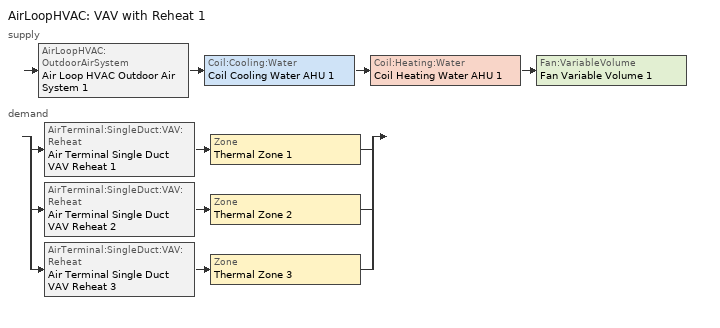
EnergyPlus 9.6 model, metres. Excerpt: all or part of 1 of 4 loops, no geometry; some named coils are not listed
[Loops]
AirLoopHVAC 'VAV with Reheat 1'
 supply: AirLoopHVAC:OutdoorAirSystem 'Air Loop HVAC Outdoor Air System 1' > Coil:Cooling:Water 'Coil Cooling Water AHU 1' > Coil:Heating:Water 'Coil Heating Water AHU 1' > Fan:VariableVolume 'Fan Variable Volume 1'
 demand: split
  | AirTerminal:SingleDuct:VAV:Reheat 'Air Terminal Single Duct VAV Reheat 1' > Zone 'Thermal Zone 1'
  | AirTerminal:SingleDuct:VAV:Reheat 'Air Terminal Single Duct VAV Reheat 2' > Zone 'Thermal Zone 2'
  | AirTerminal:SingleDuct:VAV:Reheat 'Air Terminal Single Duct VAV Reheat 3' > Zone 'Thermal Zone 3'
[ZoneControl:Thermostat] Temperature Difference Between Cutout And Setpoint deltaC=0
Name | Zone or ZoneList | Control Type Schedule | Control 1
Thermal Zone 1 Thermostat | Thermal Zone 1 | Thermal Zone 1 Thermostat Schedule | Thermostat Setpoint Dual Setpoint 1
Thermal Zone 2 Thermostat | Thermal Zone 2 | Thermal Zone 2 Thermostat Schedule | Thermostat Setpoint Dual Setpoint 2
Thermal Zone 3 Thermostat | Thermal Zone 3 | Thermal Zone 3 Thermostat Schedule | Thermostat Setpoint Dual Setpoint 3
[ThermostatSetpoint:DualSetpoint]
Name | Heating Setpoint Temperature Schedule | Cooling Setpoint Temperature Schedule
Thermostat Setpoint Dual Setpoint 1 | HtgSetp 1 | ClgSetp 1
Thermostat Setpoint Dual Setpoint 2 | HtgSetp 2 | ClgSetp 2
Thermostat Setpoint Dual Setpoint 3 | HtgSetp 3 | ClgSetp 3
[Coil:Cooling:Water]
Coil Cooling Water AHU 1: Availability Schedule=Always On Discrete; Design Water Flow Rate m3/s=Autosize; Design Air Flow Rate m3/s=Autosize; Design Inlet Water Temperature C=Autosize; Design Inlet Air Temperature C=Autosize; Design Outlet Air Temperature C=Autosize; Design Inlet Air Humidity Ratio kgWater/kgDryAir=Autosize; Design Outlet Air Humidity Ratio kgWater/kgDryAir=Autosize; Type of Analysis=SimpleAnalysis; Heat Exchanger Configuration=CrossFlow
[Coil:Heating:Water]
Coil Heating Water AHU 1: Availability Schedule=Always On Discrete; U-Factor Times Area Value W/K=Autosize; Maximum Water Flow Rate m3/s=Autosize; Performance Input Method=UFactorTimesAreaAndDesignWaterFlowRate; Rated Capacity W=Autosize; Rated Inlet Water Temperature C=82.2; Rated Inlet Air Temperature C=16.6; Rated Outlet Water Temperature C=71.1; Rated Outlet Air Temperature C=32.2; Rated Ratio for Air and Water Convection=0.5
[Zone equipment]
Thermal Zone 1: Air Terminal Single Duct VAV Reheat 1
Thermal Zone 2: Air Terminal Single Duct VAV Reheat 2
Thermal Zone 3: Air Terminal Single Duct VAV Reheat 3
[Sizing:Zone] Zone Cooling Design Supply Air Temperature Input Method=SupplyAirTemperature; Zone Cooling Design Supply Air Temperature C=11.1; Zone Cooling Design Supply Air Temperature Difference deltaC=11.11; Zone Heating Design Supply Air Temperature Input Method=SupplyAirTemperature; Zone Heating Design Supply Air Temperature C=46.7; Zone Heating Design Supply Air Temperature Difference deltaC=11.11; Zone Cooling Design Supply Air Humidity Ratio kgWater/kgDryAir=0.0085; Zone Heating Design Supply Air Humidity Ratio kgWater/kgDryAir=0.008; Cooling Design Air Flow Method=DesignDay; Cooling Design Air Flow Rate m3/s=0; Cooling Minimum Air Flow per Zone Floor Area m3/s-m2=0.000762; Cooling Minimum Air Flow m3/s=0; Cooling Minimum Air Flow Fraction=0; Heating Design Air Flow Method=DesignDay; Heating Design Air Flow Rate m3/s=0; Heating Maximum Air Flow per Zone Floor Area m3/s-m2=0.002032; Heating Maximum Air Flow m3/s=0.141576; Heating Maximum Air Flow Fraction=0.3; Account for Dedicated Outdoor Air System=No
Name | Design Specification Outdoor Air Object
Thermal Zone 1 | Ventilation 1
Thermal Zone 2 | Ventilation 2
Thermal Zone 3 | Ventilation 3
[DesignSpecification:OutdoorAir] Outdoor Air Method=Sum; Outdoor Air Flow per Person m3/s-person=0; Outdoor Air Flow per Zone Floor Area m3/s-m2=0; Outdoor Air Flow per Zone m3/s=0; Outdoor Air Flow Air Changes per Hour 1/hr=0.9
Ventilation 1; Ventilation 2; Ventilation 3
[AirTerminal:SingleDuct:VAV:Reheat] Availability Schedule=Always On Discrete; Maximum Air Flow Rate m3/s=Autosize; Zone Minimum Air Flow Input Method=Constant; Constant Minimum Air Flow Fraction=0.3; Fixed Minimum Air Flow Rate m3/s=0; Maximum Hot Water or Steam Flow Rate m3/s=Autosize; Minimum Hot Water or Steam Flow Rate m3/s=0; Convergence Tolerance=0.001; Damper Heating Action=Normal; Maximum Flow per Zone Floor Area During Reheat m3/s-m2=Autocalculate; Maximum Flow Fraction During Reheat=Autocalculate; Maximum Reheat Air Temperature C=35
Name | Reheat Coil
Air Terminal Single Duct VAV Reheat 1 | Coil Heating Water Reheat 1
Air Terminal Single Duct VAV Reheat 2 | Coil Heating Water Reheat 2
Air Terminal Single Duct VAV Reheat 3 | Coil Heating Water Reheat 3
[Controller:MechanicalVentilation]
Controller Mechanical Ventilation 1: Availability Schedule=Always On Discrete; Demand Controlled Ventilation=No; System Outdoor Air Method=ZoneSum; Zone or ZoneList Name 1=Thermal Zone 1; Design Specification Outdoor Air Object Name 1=Ventilation 1; Zone or ZoneList Name 2=Thermal Zone 2; Design Specification Outdoor Air Object Name 2=Ventilation 2; Zone or ZoneList Name 3=Thermal Zone 3; Design Specification Outdoor Air Object Name 3=Ventilation 3
[AirLoopHVAC]
VAV with Reheat 1: Design Supply Air Flow Rate m3/s=AutoSize; Design Return Air Flow Fraction of Supply Air Flow=1
[Sizing:System]
VAV with Reheat 1: Type of Load to Size On=Sensible; Design Outdoor Air Flow Rate m3/s=Autosize; Central Heating Maximum System Air Flow Ratio=0.3; Preheat Design Temperature C=7; Preheat Design Humidity Ratio kgWater/kgDryAir=0.008; Precool Design Temperature C=12.8; Precool Design Humidity Ratio kgWater/kgDryAir=0.008; Central Cooling Design Supply Air Temperature C=11.1; Central Heating Design Supply Air Temperature C=11.1; Type of Zone Sum to Use=NonCoincident; 100% Outdoor Air in Cooling=Yes; 100% Outdoor Air in Heating=Yes; Central Cooling Design Supply Air Humidity Ratio kgWater/kgDryAir=0.0085; Central Heating Design Supply Air Humidity Ratio kgWater/kgDryAir=0.008; Cooling Supply Air Flow Rate Method=DesignDay; Cooling Supply Air Flow Rate m3/s=0; Cooling Supply Air Flow Rate Per Floor Area m3/s-m2=0.00996765; Cooling Fraction of Autosized Cooling Supply Air Flow Rate=1; Cooling Supply Air Flow Rate Per Unit Cooling Capacity m3/s-W=3.94755e-05; Heating Supply Air Flow Rate Method=DesignDay; Heating Supply Air Flow Rate m3/s=0; Heating Supply Air Flow Rate Per Floor Area m3/s-m2=0.00996765; Heating Fraction of Autosized Heating Supply Air Flow Rate=1; Heating Fraction of Autosized Cooling Supply Air Flow Rate=1; Heating Supply Air Flow Rate Per Unit Heating Capacity m3/s-W=3.15882e-05; System Outdoor Air Method=ZoneSum; Zone Maximum Outdoor Air Fraction dimensionless=1; Cooling Design Capacity Method=CoolingDesignCapacity; Cooling Design Capacity W=Autosize; Cooling Design Capacity Per Floor Area W/m2=234.7; Fraction of Autosized Cooling Design Capacity=1; Heating Design Capacity Method=HeatingDesignCapacity; Heating Design Capacity W=Autosize; Heating Design Capacity Per Floor Area W/m2=157; Fraction of Autosized Heating Design Capacity=1; Central Cooling Capacity Control Method=OnOff; Occupant Diversity=Autosize
[Controller:WaterCoil] Control Variable=Temperature; Actuator Variable=Flow; Controller Convergence Tolerance deltaC=Autosize; Maximum Actuated Flow m3/s=Autosize; Minimum Actuated Flow m3/s=0
Name | Action
Controller Water Coil Cooling 1 | Reverse
Controller Water Coil Heating 1 | Normal
[Controller:OutdoorAir]
Controller Outdoor Air 1: Minimum Outdoor Air Flow Rate m3/s=0; Maximum Outdoor Air Flow Rate m3/s=Autosize; Economizer Control Type=DifferentialDryBulb; Economizer Control Action Type=ModulateFlow; Economizer Maximum Limit Dry-Bulb Temperature C=28; Economizer Maximum Limit Enthalpy J/kg=64000; Economizer Minimum Limit Dry-Bulb Temperature C=-100; Lockout Type=NoLockout; Minimum Limit Type=FixedMinimum; Mechanical Ventilation Controller=Controller Mechanical Ventilation 1; High Humidity Control=No; Control High Indoor Humidity Based on Outdoor Humidity Ratio=Yes; Heat Recovery Bypass Control Type=BypassWhenWithinEconomizerLimits
[SetpointManager:MixedAir] Control Variable=Temperature
Name | Setpoint Node or NodeList
Node Air Deck Mixed 1 OS Default SPM | Node Air Deck Mixed 1
Node Air Deck Cooling 1 OS Default SPM | Node Air Deck Cooling 1
Node Air Deck Heating 1 OS Default SPM | Node Air Deck Heating 1
[Fan:VariableVolume]
Fan Variable Volume 1: Availability Schedule=Always On Discrete; Fan Total Efficiency=0.71; Pressure Rise Pa=792; Maximum Flow Rate m3/s=119.26; Fan Power Minimum Flow Rate Input Method=FixedFlowRate; Fan Power Minimum Flow Fraction=0; Fan Power Minimum Air Flow Rate m3/s=0; Motor Efficiency=0.93; Motor In Airstream Fraction=1; Fan Power Coefficient 1=0.0407599; Fan Power Coefficient 2=0.088045; Fan Power Coefficient 3=-0.0729261; Fan Power Coefficient 4=0.94374; Fan Power Coefficient 5=0
[SetpointManager:Scheduled]
Setpoint Manager Scheduled Air Duck 1: Control Variable=Temperature; Schedule=Deck_Temperature 1; Setpoint Node or NodeList=Node Air Deck Supply 1
[Schedule:Day:Interval]
HtgSetp Summer Design Day 1; HtgSetp Summer Design Day 2; HtgSetp Summer Design Day 3: No, 24:00, 15.6
HtgSetp Winter Design Day 1; HtgSetp Winter Design Day 2; HtgSetp Winter Design Day 3: No, 24:00, 21
ClgSetp Summer Design Day 1; ClgSetp Summer Design Day 2; ClgSetp Summer Design Day 3: No, 06:00, 26.7, 22:00, 24, 24:00, 26.7
ClgSetp Winter Design Day 1; ClgSetp Winter Design Day 2; ClgSetp Winter Design Day 3: No, 24:00, 26.7
ClgSetp Default Schedule 1; ClgSetp Default Schedule 2: Temperature 37, No, 01:00, 26, 02:00, 26, 03:00, 26, 04:00, 26, 05:00, 26, 06:00, 26, 07:00, 24, 08:00, 24, 09:00, 24, 10:00, 24, 11:00, 24, 12:00, 24, 13:00, 24, 14:00, 24, 15:00, 24, 16:00, 24, 17:00, 24, 18:00, 24, 19:00, 26, 20:00, 26, 21:00, 26, 22:00, 26, 23:00, 26, 24:00, 26
HtgSetp Default Schedule 1; HtgSetp Default Schedule 2: Temperature 36, No, 01:00, 18, 02:00, 18, 03:00, 18, 04:00, 18, 05:00, 18, 06:00, 18, 07:00, 20, 08:00, 20, 09:00, 20, 10:00, 20, 11:00, 20, 12:00, 20, 13:00, 20, 14:00, 20, 15:00, 20, 16:00, 20, 17:00, 20, 18:00, 20, 19:00, 18, 20:00, 18, 21:00, 18, 22:00, 18, 23:00, 18, 24:00, 18
ClgSetp Default Schedule 3: Temperature 37, No, 01:00, 27, 02:00, 27, 03:00, 27, 04:00, 27, 05:00, 27, 06:00, 27, 07:00, 27, 08:00, 27, 09:00, 25, 10:00, 25, 11:00, 25, 12:00, 25, 13:00, 25, 14:00, 25, 15:00, 25, 16:00, 25, 17:00, 25, 18:00, 25, 19:00, 25, 20:00, 25, 21:00, 27, 22:00, 27, 23:00, 27, 24:00, 27
HtgSetp Default Schedule 3: Temperature 36, No, 01:00, 18, 02:00, 18, 03:00, 18, 04:00, 18, 05:00, 18, 06:00, 18, 07:00, 18, 08:00, 18, 09:00, 21, 10:00, 21, 11:00, 21, 12:00, 21, 13:00, 21, 14:00, 21, 15:00, 21, 16:00, 21, 17:00, 21, 18:00, 21, 19:00, 21, 20:00, 21, 21:00, 18, 22:00, 18, 23:00, 18, 24:00, 18
Deck_Temperature_Default 1; Deck_Temperature_Summer_Design_Day 1; Deck_Temperature_Winter_Design_Day 1: No, 24:00, 11.1
[Schedule:Week:Daily]
HtgSetp 1 Week Rule - Jan1-Dec31: HtgSetp Default Schedule 1, HtgSetp Default Schedule 1, HtgSetp Default Schedule 1, HtgSetp Default Schedule 1, HtgSetp Default Schedule 1, HtgSetp Default Schedule 1, HtgSetp Default Schedule 1, HtgSetp Default Schedule 1, HtgSetp Summer Design Day 1, HtgSetp Winter Design Day 1, HtgSetp Default Schedule 1, HtgSetp Default Schedule 1
ClgSetp 1 Week Rule - Jan1-Dec31: ClgSetp Default Schedule 1, ClgSetp Default Schedule 1, ClgSetp Default Schedule 1, ClgSetp Default Schedule 1, ClgSetp Default Schedule 1, ClgSetp Default Schedule 1, ClgSetp Default Schedule 1, ClgSetp Default Schedule 1, ClgSetp Summer Design Day 1, ClgSetp Winter Design Day 1, ClgSetp Default Schedule 1, ClgSetp Default Schedule 1
HtgSetp 2 Week Rule - Jan1-Dec31: HtgSetp Default Schedule 2, HtgSetp Default Schedule 2, HtgSetp Default Schedule 2, HtgSetp Default Schedule 2, HtgSetp Default Schedule 2, HtgSetp Default Schedule 2, HtgSetp Default Schedule 2, HtgSetp Default Schedule 2, HtgSetp Summer Design Day 2, HtgSetp Winter Design Day 2, HtgSetp Default Schedule 2, HtgSetp Default Schedule 2
ClgSetp 2 Week Rule - Jan1-Dec31: ClgSetp Default Schedule 2, ClgSetp Default Schedule 2, ClgSetp Default Schedule 2, ClgSetp Default Schedule 2, ClgSetp Default Schedule 2, ClgSetp Default Schedule 2, ClgSetp Default Schedule 2, ClgSetp Default Schedule 2, ClgSetp Summer Design Day 2, ClgSetp Winter Design Day 2, ClgSetp Default Schedule 2, ClgSetp Default Schedule 2
HtgSetp 3 Week Rule - Jan1-Dec31: HtgSetp Default Schedule 3, HtgSetp Default Schedule 3, HtgSetp Default Schedule 3, HtgSetp Default Schedule 3, HtgSetp Default Schedule 3, HtgSetp Default Schedule 3, HtgSetp Default Schedule 3, HtgSetp Default Schedule 3, HtgSetp Summer Design Day 3, HtgSetp Winter Design Day 3, HtgSetp Default Schedule 3, HtgSetp Default Schedule 3
ClgSetp 3 Week Rule - Jan1-Dec31: ClgSetp Default Schedule 3, ClgSetp Default Schedule 3, ClgSetp Default Schedule 3, ClgSetp Default Schedule 3, ClgSetp Default Schedule 3, ClgSetp Default Schedule 3, ClgSetp Default Schedule 3, ClgSetp Default Schedule 3, ClgSetp Summer Design Day 3, ClgSetp Winter Design Day 3, ClgSetp Default Schedule 3, ClgSetp Default Schedule 3
Deck_Temperature 1 Week Rule - Jan1-Dec31: Deck_Temperature_Default 1, Deck_Temperature_Default 1, Deck_Temperature_Default 1, Deck_Temperature_Default 1, Deck_Temperature_Default 1, Deck_Temperature_Default 1, Deck_Temperature_Default 1, Deck_Temperature_Default 1, Deck_Temperature_Summer_Design_Day 1, Deck_Temperature_Winter_Design_Day 1, Deck_Temperature_Default 1, Deck_Temperature_Default 1
[Schedule:Year]
HtgSetp 1: HtgSetp 1 Week Rule - Jan1-Dec31, 1, 1, 12, 31
ClgSetp 1: ClgSetp 1 Week Rule - Jan1-Dec31, 1, 1, 12, 31
HtgSetp 2: HtgSetp 2 Week Rule - Jan1-Dec31, 1, 1, 12, 31
ClgSetp 2: ClgSetp 2 Week Rule - Jan1-Dec31, 1, 1, 12, 31
HtgSetp 3: HtgSetp 3 Week Rule - Jan1-Dec31, 1, 1, 12, 31
ClgSetp 3: ClgSetp 3 Week Rule - Jan1-Dec31, 1, 1, 12, 31
Deck_Temperature 1: Deck_Temperature 1 Week Rule - Jan1-Dec31, 1, 1, 12, 31
[Schedule:Compact]
Thermal Zone 1 Thermostat Schedule; Thermal Zone 2 Thermostat Schedule; Thermal Zone 3 Thermostat Schedule: Through: 12/31, For: AllDays, Until: 24:00, 4
[Schedule:Constant]
Always On Discrete: Hourly Value=1
